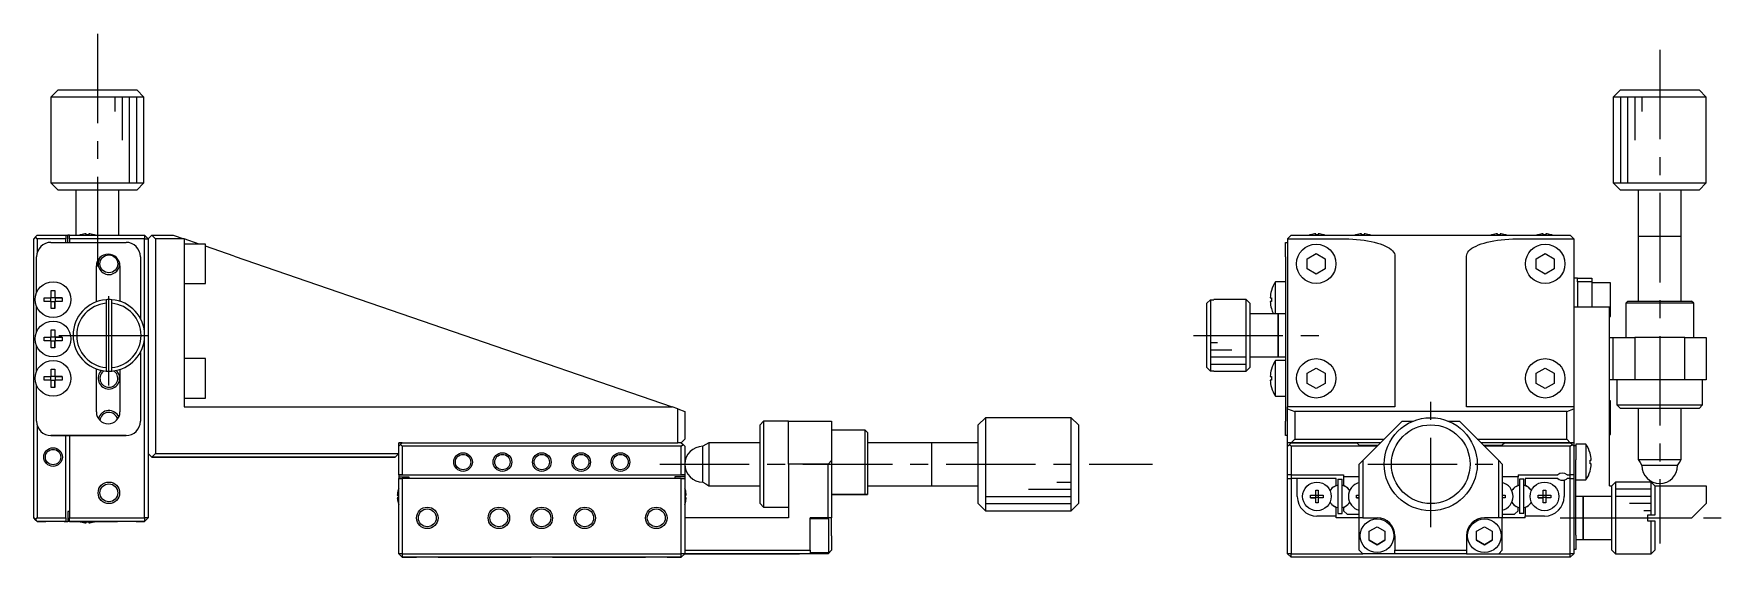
# Model space of a CAD drawing. Extents: x -147 to 393, y 22 to 444.
# Drawn here: x -147.1 to 88.8, y 206.2 to 279.4 of the extents above; entities that cross this region are included whole.
import ezdxf

# ---------------------------------------------------------------- set-up
doc = ezdxf.new("R2010")
doc.units = 0
doc.header["$LTSCALE"] = 10
doc.linetypes.add('CENTER', pattern=[2, 1.25, -0.25, 0.25, -0.25])
doc.layers.get('0').update_dxf_attribs({"linetype": 'CONTINUOUS'})
doc.layers.add('CENTER', color=1, linetype='CENTER')

msp = doc.modelspace()

# ---------------------------------------------------------------- linework, layer by layer
at = {"color": 7, "linetype": 'CONTINUOUS'}
for p, q in [((-143.681515, 271.535811), (-144.681515, 270.535811)), ((-143.681515, 271.535811), (-138.131704, 271.535811)), ((-138.131704, 271.535811), (-132.681515, 271.535811)), ((-131.681515, 270.535811), (-132.681515, 271.535811)), ((74.653568, 271.535811), (73.653568, 270.535811)), ((74.653568, 271.535811), (85.653568, 271.535811)), ((74.653793, 271.535811), (85.653568, 271.535811)), ((86.653568, 270.535811), (85.653568, 271.535811)), ((-138.122648, 270.535811), (-144.681515, 270.535811)), ((-144.681515, 270.535811), (-144.681515, 258.535811)), ((-131.681515, 270.535811), (-138.122648, 270.535811)), ((-131.681515, 258.535811), (-131.681515, 270.535811)), ((73.653834, 270.535811), (73.653568, 270.535811)), ((73.653568, 270.535811), (73.653568, 258.535811)), ((86.653568, 270.535811), (73.653834, 270.535811)), ((86.653568, 258.535811), (86.653568, 270.535811)), ((-144.681515, 258.535811), (-131.681515, 258.535811)), ((-144.681515, 258.535811), (-143.681515, 257.535811)), ((-141.181515, 257.535811), (-143.681515, 257.535811)), ((-132.681515, 257.535811), (-143.681515, 257.535811)), ((-138.231327, 257.535811), (-141.181515, 257.535811)), ((-135.181515, 257.535811), (-141.181515, 257.535811)), ((-141.181515, 257.535811), (-141.181515, 251.235811)), ((-135.181515, 257.535811), (-138.231327, 257.535811)), ((-132.681515, 257.535811), (-135.181515, 257.535811)), ((-135.181515, 251.235811), (-135.181515, 257.535811)), ((-132.681515, 257.535811), (-131.681515, 258.535811)), ((73.653568, 258.535811), (86.653568, 258.535811)), ((73.653568, 258.535811), (74.653568, 257.535811)), ((85.653568, 257.535811), (74.653568, 257.535811)), ((77.153568, 257.535811), (77.153568, 251.035811)), ((83.153568, 251.035811), (83.153568, 257.535811)), ((85.653568, 257.535811), (86.653568, 258.535811)), ((-146.831515, 250.985811), (-147.081515, 250.735811)), ((-147.081515, 211.735811), (-147.081515, 250.735811)), ((-146.831515, 250.985811), (-146.581515, 251.235811)), ((-146.581515, 250.735811), (-146.831515, 250.985811)), ((-146.581515, 251.235811), (-142.581515, 251.235811)), ((-146.581515, 250.735811), (-146.581515, 248.860311)), ((-142.581515, 250.735811), (-146.581515, 250.735811)), ((-144.681515, 250.235811), (-134.181515, 250.235811)), ((-142.581515, 251.235811), (-142.581515, 250.735811)), ((-142.581515, 251.235811), (-142.331515, 251.235811)), ((-142.581515, 250.235811), (-142.581515, 250.735811)), ((-142.331515, 250.235811), (-142.331515, 251.235811)), ((-142.081515, 251.235811), (-142.331515, 251.235811)), ((-142.081515, 251.235811), (-131.581515, 251.235811)), ((-142.081515, 250.735811), (-142.081515, 251.235811)), ((-131.581515, 250.735811), (-142.081515, 250.735811)), ((-142.081515, 250.735811), (-142.081515, 250.235811)), ((-140.467877, 251.305332), (-140.470131, 251.309955)), ((-139.761515, 251.305332), (-139.761515, 251.42567)), ((-139.401515, 251.305332), (-139.761515, 251.305332)), ((-139.401515, 251.42567), (-139.401515, 251.305332)), ((-138.692899, 251.309955), (-138.695154, 251.305332)), ((-131.581515, 251.235811), (-131.581515, 250.735811)), ((-131.581515, 251.235811), (-131.081515, 250.735811)), ((-131.581515, 237.235811), (-131.581515, 250.735811)), ((-131.581515, 250.735811), (-131.081515, 250.735811)), ((-130.581515, 251.235811), (-131.081515, 250.735811)), ((-131.081515, 250.735811), (-131.081515, 211.735811)), ((-130.081515, 250.735811), (-130.581515, 251.235811)), ((-130.581515, 251.235811), (-127.581515, 251.235811)), ((-130.081515, 250.735811), (-130.081515, 220.735811)), ((-126.12941, 250.735811), (-130.081515, 250.735811)), ((-127.581515, 251.235811), (-126.12941, 250.735811)), ((-126.081515, 250.719319), (-126.12941, 250.735811)), ((-126.081515, 250.719319), (-126.081515, 227.235811)), ((-123.951252, 249.985811), (-126.081515, 250.719319)), ((-123.081515, 249.985811), (-126.081515, 249.985811)), ((-123.081515, 244.485811), (-123.081515, 249.985811)), ((27.853568, 250.235811), (28.153568, 250.235811)), ((27.853568, 248.235811), (27.853568, 250.235811)), ((28.653568, 251.235811), (28.153568, 250.735811)), ((28.153568, 250.719319), (28.153568, 250.735811)), ((28.153568, 250.719319), (36.153568, 250.719319)), ((28.153568, 250.719319), (28.153568, 227.235811)), ((28.653568, 251.235811), (67.653568, 251.235811)), ((31.367206, 251.305332), (31.364952, 251.309955)), ((31.367206, 251.305332), (31.364952, 251.309955)), ((32.073568, 251.305332), (32.073568, 251.42567)), ((32.433568, 251.305332), (32.073568, 251.305332)), ((32.433568, 251.42567), (32.433568, 251.305332)), ((33.142184, 251.309955), (33.139929, 251.305332)), ((33.142184, 251.309955), (33.139929, 251.305332)), ((36.153568, 250.719319), (36.702781, 250.711889)), ((36.702781, 250.711889), (37.248609, 250.689645)), ((37.248609, 250.689645), (37.787685, 250.652723)), ((37.767206, 251.305332), (37.764952, 251.309955)), ((37.767206, 251.305332), (37.764952, 251.309955)), ((37.787685, 250.652723), (38.316687, 250.601351)), ((38.316687, 250.601351), (38.832352, 250.535847)), ((38.473568, 251.305332), (38.473568, 251.42567)), ((38.833568, 251.305332), (38.473568, 251.305332)), ((38.832352, 250.535847), (39.331501, 250.456613)), ((38.833568, 251.42567), (38.833568, 251.305332)), ((39.331501, 250.456613), (39.811058, 250.364139)), ((39.542184, 251.309955), (39.539929, 251.305332)), ((39.542184, 251.309955), (39.539929, 251.305332)), ((39.811058, 250.364139), (40.268065, 250.258994)), ((40.268065, 250.258994), (40.699704, 250.141827)), ((40.699704, 250.141827), (41.103315, 250.013361)), ((41.103315, 250.013361), (41.47641, 249.874386)), ((54.830726, 249.874386), (55.20382, 250.013361)), ((55.20382, 250.013361), (55.607431, 250.141827)), ((55.607431, 250.141827), (56.039071, 250.258994)), ((56.039071, 250.258994), (56.496078, 250.364139)), ((56.496078, 250.364139), (56.975634, 250.456613)), ((56.767206, 251.305332), (56.764952, 251.309955)), ((56.767206, 251.305332), (56.764952, 251.309955)), ((56.975634, 250.456613), (57.474784, 250.535847)), ((57.473568, 251.305332), (57.473568, 251.42567)), ((57.833568, 251.305332), (57.473568, 251.305332)), ((57.474784, 250.535847), (57.990449, 250.601351)), ((57.833568, 251.42567), (57.833568, 251.305332)), ((57.990449, 250.601351), (58.51945, 250.652723)), ((58.51945, 250.652723), (59.058526, 250.689645)), ((58.542184, 251.309955), (58.539929, 251.305332)), ((58.542184, 251.309955), (58.539929, 251.305332)), ((59.058526, 250.689645), (59.604354, 250.711889)), ((59.604354, 250.711889), (60.153568, 250.719319)), ((60.153568, 250.719319), (68.153568, 250.719319)), ((63.167206, 251.305332), (63.164952, 251.309955)), ((63.167206, 251.305332), (63.164952, 251.309955)), ((63.873568, 251.305332), (63.873568, 251.42567)), ((64.233568, 251.305332), (63.873568, 251.305332)), ((64.233568, 251.42567), (64.233568, 251.305332)), ((64.942184, 251.309955), (64.939929, 251.305332)), ((64.942184, 251.309955), (64.939929, 251.305332)), ((68.153568, 250.735811), (67.653568, 251.235811)), ((68.153568, 250.735811), (68.153568, 250.719319)), ((68.153568, 250.719319), (68.153568, 227.235811)), ((83.153131, 251.035811), (77.153563, 251.035811)), ((77.153568, 251.040811), (77.153568, 251.035811)), ((77.153568, 251.035811), (77.153568, 251.030811)), ((77.153568, 251.035811), (77.153568, 242.03583)), ((83.153573, 251.035811), (83.153131, 251.035811)), ((83.153568, 251.035811), (83.153568, 251.040811)), ((83.153568, 251.030811), (83.153568, 251.035811)), ((83.153568, 242.03583), (83.153568, 251.035811)), ((-146.681515, 243.215607), (-146.681515, 248.235811)), ((-132.181515, 248.235811), (-132.181515, 239.610679)), ((-119.081515, 248.309026), (-123.081515, 249.686337)), ((-119.081515, 248.309026), (-57.880454, 227.235811)), ((27.853568, 248.235811), (27.853568, 225.235811)), ((30.903568, 247.957499), (32.153568, 248.679186)), ((30.903568, 246.514123), (30.903568, 247.957499)), ((32.153568, 248.679186), (33.403568, 247.957499)), ((33.403568, 247.957499), (33.403568, 246.514123)), ((41.47641, 249.874386), (41.816687, 249.725761)), ((41.816687, 249.725761), (42.122049, 249.568401)), ((42.122049, 249.568401), (42.390613, 249.403276)), ((42.390613, 249.403276), (42.620724, 249.231405)), ((42.620724, 249.231405), (42.810963, 249.053848)), ((42.810963, 249.053848), (42.960157, 248.871698)), ((42.960157, 248.871698), (43.067386, 248.686079)), ((43.067386, 248.686079), (43.131989, 248.498136)), ((43.131989, 248.498136), (43.153568, 248.309026)), ((43.153568, 248.309026), (43.153568, 227.235811)), ((53.153568, 248.309026), (53.175146, 248.498135)), ((53.153568, 227.235811), (53.153568, 248.309026)), ((53.175146, 248.498135), (53.239749, 248.686079)), ((53.239749, 248.686079), (53.346978, 248.871698)), ((53.346978, 248.871698), (53.496172, 249.053848)), ((53.496172, 249.053848), (53.686411, 249.231405)), ((53.686411, 249.231405), (53.916522, 249.403276)), ((53.916522, 249.403276), (54.185087, 249.568401)), ((54.185087, 249.568401), (54.490449, 249.725761)), ((54.490449, 249.725761), (54.830726, 249.874386)), ((62.903568, 247.957499), (64.153568, 248.679186)), ((62.903568, 246.514123), (62.903568, 247.957499)), ((64.153568, 248.679186), (65.403568, 247.957499)), ((65.403568, 247.957499), (65.403568, 246.514123)), ((-138.331515, 241.919559), (-138.331515, 246.935811)), ((-135.031515, 246.935811), (-135.031515, 241.989494)), ((32.153568, 245.792435), (30.903568, 246.514123)), ((33.403568, 246.514123), (32.153568, 245.792435)), ((64.153568, 245.792435), (62.903568, 246.514123)), ((65.403568, 246.514123), (64.153568, 245.792435)), ((-144.641515, 243.4944), (-144.121515, 243.4944)), ((-144.641515, 242.495811), (-144.641515, 243.4944)), ((-144.121515, 243.4944), (-144.121515, 242.495811)), ((-144.121515, 243.4944), (-144.121515, 242.537186)), ((-126.081515, 244.485811), (-123.081515, 244.485811)), ((25.884132, 243.497744), (25.890987, 243.4944)), ((25.884132, 243.497744), (25.890987, 243.4944)), ((26.46191, 240.235811), (26.46191, 244.735811)), ((27.853568, 244.735811), (26.46191, 244.735811)), ((68.653568, 245.235813), (68.153568, 245.235813)), ((68.653568, 245.235813), (70.653568, 245.235811)), ((68.653568, 244.735811), (68.653568, 245.235813)), ((70.653568, 244.735811), (68.653568, 244.735811)), ((68.653568, 244.735811), (68.653568, 241.235811)), ((70.653568, 245.235811), (70.653568, 244.735811)), ((70.653568, 244.735811), (70.653568, 241.235811)), ((73.253568, 244.585811), (70.653568, 244.585811)), ((73.253568, 242.235811), (73.253568, 244.585811)), ((-146.681515, 237.715607), (-146.681515, 241.256015)), ((-145.640105, 242.495811), (-144.641515, 242.495811)), ((-145.640105, 241.975811), (-145.640105, 242.495811)), ((-145.640105, 242.495811), (-144.68289, 242.495811)), ((-144.641515, 241.975811), (-145.640105, 241.975811)), ((-144.68289, 242.495811), (-144.641515, 242.495811)), ((-144.68289, 241.975811), (-144.68289, 242.495811)), ((-144.641515, 242.537186), (-144.121515, 242.537186)), ((-144.641515, 240.977221), (-144.641515, 241.975811)), ((-144.121515, 241.934436), (-144.641515, 241.934436)), ((-144.121515, 240.977221), (-144.641515, 240.977221)), ((-144.121515, 242.537186), (-144.121515, 242.495811)), ((-144.121515, 242.495811), (-143.122926, 242.495811)), ((-144.121515, 242.495811), (-144.08014, 242.495811)), ((-144.121515, 241.975811), (-144.121515, 240.977221)), ((-143.122926, 241.975811), (-144.121515, 241.975811)), ((-144.121515, 241.975811), (-144.121515, 241.934436)), ((-144.121515, 240.977221), (-144.121515, 241.934436)), ((-143.122926, 242.495811), (-144.08014, 242.495811)), ((-144.08014, 242.495811), (-144.08014, 241.975811)), ((-143.122926, 242.495811), (-143.122926, 241.975811)), ((-136.981515, 242.219785), (-136.981515, 241.717998)), ((-136.981515, 241.717998), (-136.981515, 232.753624)), ((-136.181515, 241.717998), (-136.181515, 242.219785)), ((-136.181515, 232.753624), (-136.181515, 241.717998)), ((16.853568, 241.717998), (17.353568, 242.219785)), ((16.853568, 232.753624), (16.853568, 241.717998)), ((17.353568, 242.219785), (17.353568, 232.251836)), ((17.353568, 242.219785), (17.853568, 242.219785)), ((17.853568, 242.219785), (17.853568, 242.235811)), ((22.353568, 242.235811), (17.853568, 242.235811)), ((22.353568, 232.235811), (22.353568, 242.235811)), ((22.853568, 241.735811), (22.353568, 242.235811)), ((22.853568, 241.735811), (22.853568, 232.735811)), ((25.718615, 242.495811), (25.890987, 242.495811)), ((25.890987, 241.975811), (25.718615, 241.975811)), ((25.890987, 240.977221), (25.884132, 240.973878)), ((25.890987, 240.977221), (25.884132, 240.973878)), ((25.890987, 242.495811), (25.890987, 241.975811)), ((68.153568, 241.235811), (73.153568, 241.235811)), ((73.153568, 216.235811), (73.153568, 241.235811)), ((73.253568, 239.885811), (73.253568, 242.235811)), ((75.703568, 242.035811), (75.403568, 241.735811)), ((84.903568, 241.735811), (75.403568, 241.735811)), ((75.403568, 241.735811), (75.403568, 236.935811)), ((75.703568, 242.035811), (84.603568, 242.035811)), ((84.903568, 241.735811), (84.603568, 242.035811)), ((84.903568, 236.935811), (84.903568, 241.735811)), ((26.853568, 240.235811), (22.853568, 240.235811)), ((26.853568, 234.235811), (26.853568, 240.235811)), ((26.853568, 240.235811), (26.853568, 237.235792)), ((27.853568, 240.235811), (26.853568, 240.235811)), ((73.153568, 239.885811), (73.253568, 239.885811)), ((-145.640105, 236.995811), (-144.641515, 236.995811)), ((-145.640105, 236.475811), (-145.640105, 236.995811)), ((-145.640105, 236.995811), (-144.68289, 236.995811)), ((-144.641515, 236.475811), (-145.640105, 236.475811)), ((-144.68289, 236.995811), (-144.641515, 236.995811)), ((-144.68289, 236.475811), (-144.68289, 236.995811)), ((-144.641515, 237.9944), (-144.121515, 237.9944)), ((-144.641515, 236.995811), (-144.641515, 237.9944)), ((-144.641515, 237.037186), (-144.121515, 237.037186)), ((-144.641515, 235.477221), (-144.641515, 236.475811)), ((-144.121515, 236.434436), (-144.641515, 236.434436)), ((-144.121515, 237.9944), (-144.121515, 236.995811)), ((-144.121515, 237.9944), (-144.121515, 237.037186)), ((-144.121515, 237.037186), (-144.121515, 236.995811)), ((-144.121515, 236.995811), (-143.122926, 236.995811)), ((-144.121515, 236.995811), (-144.08014, 236.995811)), ((-144.121515, 236.475811), (-144.121515, 235.477221)), ((-143.122926, 236.475811), (-144.121515, 236.475811)), ((-144.121515, 236.475811), (-144.121515, 236.434436)), ((-144.121515, 235.477221), (-144.121515, 236.434436)), ((-143.122926, 236.995811), (-144.08014, 236.995811)), ((-144.08014, 236.995811), (-144.08014, 236.475811)), ((-143.122926, 236.995811), (-143.122926, 236.475811)), ((-131.581515, 211.735811), (-131.581515, 237.235811)), ((26.853568, 237.235792), (26.853568, 234.235811)), ((73.153568, 236.935811), (73.653568, 236.935811)), ((73.653568, 231.035811), (73.653568, 236.935811)), ((73.653568, 236.935811), (76.653568, 236.935811)), ((76.653568, 236.935811), (76.653568, 231.035811)), ((83.653568, 236.935811), (76.653568, 236.935811)), ((83.653568, 231.035811), (83.653568, 236.935811)), ((83.653568, 236.935811), (86.653568, 236.935811)), ((86.653568, 236.935811), (86.653568, 231.035811)), ((-146.681515, 232.215607), (-146.681515, 235.756015)), ((-144.121515, 235.477221), (-144.641515, 235.477221)), ((-132.181515, 234.860942), (-132.181515, 225.235811)), ((-123.081515, 233.985811), (-126.081515, 233.985811)), ((-123.081515, 228.485811), (-123.081515, 233.985811)), ((22.853568, 234.235811), (26.853568, 234.235811)), ((26.46191, 228.735811), (26.46191, 233.735811)), ((27.853568, 233.735811), (26.46191, 233.735811)), ((26.853568, 234.235811), (27.853568, 234.235811)), ((-145.640105, 231.495811), (-144.641515, 231.495811)), ((-145.640105, 230.975811), (-145.640105, 231.495811)), ((-145.640105, 231.495811), (-144.68289, 231.495811)), ((-144.68289, 231.495811), (-144.641515, 231.495811)), ((-144.68289, 230.975811), (-144.68289, 231.495811)), ((-144.641515, 232.4944), (-144.121515, 232.4944)), ((-144.641515, 231.495811), (-144.641515, 232.4944)), ((-144.641515, 231.537186), (-144.121515, 231.537186)), ((-144.121515, 232.4944), (-144.121515, 231.495811)), ((-144.121515, 232.4944), (-144.121515, 231.537186)), ((-144.121515, 231.537186), (-144.121515, 231.495811)), ((-144.121515, 231.495811), (-143.122926, 231.495811)), ((-144.121515, 231.495811), (-144.08014, 231.495811)), ((-143.122926, 231.495811), (-144.08014, 231.495811)), ((-144.08014, 231.495811), (-144.08014, 230.975811)), ((-143.122926, 231.495811), (-143.122926, 230.975811)), ((-138.331515, 226.535811), (-138.331515, 232.552062)), ((-136.981515, 232.753624), (-136.981515, 232.251836)), ((-136.181515, 232.251836), (-136.181515, 232.753624)), ((-135.031515, 232.482128), (-135.031515, 226.535811)), ((17.353568, 232.251836), (16.853568, 232.753624)), ((17.853568, 232.251836), (17.353568, 232.251836)), ((17.853568, 232.235811), (17.853568, 232.251836)), ((17.853568, 232.235811), (22.353568, 232.235811)), ((22.353568, 232.235811), (22.853568, 232.735811)), ((25.718615, 231.495811), (25.890987, 231.495811)), ((25.884132, 232.497744), (25.890987, 232.4944)), ((25.884132, 232.497744), (25.890987, 232.4944)), ((25.890987, 231.495811), (25.890987, 230.975811)), ((30.903568, 231.957499), (32.153568, 232.679186)), ((30.903568, 230.514123), (30.903568, 231.957499)), ((32.153568, 232.679186), (33.403568, 231.957499)), ((33.403568, 231.957499), (33.403568, 230.514123)), ((62.903568, 231.957499), (64.153568, 232.679186)), ((62.903568, 230.514123), (62.903568, 231.957499)), ((64.153568, 232.679186), (65.403568, 231.957499)), ((65.403568, 231.957499), (65.403568, 230.514123)), ((-146.681515, 225.235811), (-146.681515, 230.256015)), ((-144.641515, 230.975811), (-145.640105, 230.975811)), ((-144.641515, 229.977221), (-144.641515, 230.975811)), ((-144.121515, 230.934436), (-144.641515, 230.934436)), ((-144.121515, 229.977221), (-144.641515, 229.977221)), ((-144.121515, 230.975811), (-144.121515, 229.977221)), ((-143.122926, 230.975811), (-144.121515, 230.975811)), ((-144.121515, 230.975811), (-144.121515, 230.934436)), ((-144.121515, 229.977221), (-144.121515, 230.934436)), ((25.890987, 230.975811), (25.718615, 230.975811)), ((25.890987, 229.977221), (25.884132, 229.973878)), ((25.890987, 229.977221), (25.884132, 229.973878)), ((32.153568, 229.792435), (30.903568, 230.514123)), ((33.403568, 230.514123), (32.153568, 229.792435)), ((64.153568, 229.792435), (62.903568, 230.514123)), ((65.403568, 230.514123), (64.153568, 229.792435)), ((73.653568, 231.035811), (73.153568, 231.035811)), ((76.653568, 231.035811), (73.653568, 231.035811)), ((74.153568, 231.035811), (74.153568, 227.535811)), ((83.653568, 231.035811), (76.653568, 231.035811)), ((86.653568, 231.035811), (83.653568, 231.035811)), ((86.153568, 227.535811), (86.153568, 231.035811)), ((-126.081515, 228.485811), (-123.081515, 228.485811)), ((-126.081515, 227.235811), (-57.880454, 227.235811)), ((-57.081515, 226.960714), (-57.880454, 227.235811)), ((-57.081515, 222.235811), (-57.081515, 226.960714)), ((-57.081515, 226.960714), (-56.081515, 226.616386)), ((-56.081515, 226.616386), (-56.081515, 222.735811)), ((26.46191, 228.735811), (27.853568, 228.735811)), ((28.153568, 226.960714), (28.153568, 227.235811)), ((30.653573, 227.235811), (28.153568, 227.235811)), ((28.153568, 222.235811), (28.153568, 226.960714)), ((28.153568, 226.960714), (29.153568, 226.616386)), ((67.153568, 226.616386), (29.153568, 226.616386)), ((29.153568, 226.616386), (29.153568, 222.735811)), ((43.153568, 227.235811), (30.653573, 227.235811)), ((62.653573, 227.235811), (53.153568, 227.235811)), ((68.153568, 227.235811), (62.653573, 227.235811)), ((67.153568, 226.616386), (68.153568, 226.960714)), ((67.153568, 222.735811), (67.153568, 226.616386)), ((68.153568, 227.235811), (68.153568, 226.960714)), ((68.153568, 226.960714), (68.153568, 222.235811)), ((73.253568, 228.085811), (73.153568, 228.085811)), ((73.253568, 225.735811), (73.253568, 228.085811)), ((74.153568, 227.535811), (86.153568, 227.535811)), ((74.153568, 227.535811), (74.653568, 227.035811)), ((85.653568, 227.035811), (74.653568, 227.035811)), ((77.153568, 227.035791), (77.153568, 219.901836)), ((83.153568, 219.901836), (83.153568, 227.035791)), ((85.653568, 227.035811), (86.153568, 227.535811)), ((-146.581515, 224.611311), (-146.581515, 211.735811)), ((-45.081515, 225.235811), (-45.581515, 224.735811)), ((-45.581515, 213.735811), (-45.581515, 224.735811)), ((-45.081515, 225.235811), (-45.081515, 213.235811)), ((-41.581515, 225.235811), (-45.081515, 225.235811)), ((-41.581515, 225.235811), (-35.581515, 225.235811)), ((-41.581515, 219.235811), (-41.581515, 225.235811)), ((-35.581515, 225.235811), (-35.581515, 219.735811)), ((-14.081515, 225.735811), (-15.081515, 224.735811)), ((-15.081515, 219.186), (-15.081515, 224.735811)), ((-14.081515, 225.735811), (-14.081515, 219.176943)), ((-2.081515, 225.735811), (-14.081515, 225.735811)), ((-2.081515, 212.735811), (-2.081515, 225.735811)), ((-1.081515, 224.735811), (-2.081515, 225.735811)), ((-1.081515, 224.735811), (-1.081515, 213.735811)), ((27.853568, 223.235811), (27.853568, 225.235811)), ((44.153568, 225.235811), (38.653568, 219.735811)), ((44.153568, 225.235811), (45.653568, 225.235811)), ((50.653568, 225.235811), (52.153568, 225.235811)), ((57.653568, 219.735811), (52.153568, 225.235811)), ((73.253568, 223.385811), (73.253568, 225.735811)), ((-134.181515, 223.235811), (-144.681515, 223.235811)), ((-144.681515, 223.235811), (-142.581515, 223.235811)), ((-142.581515, 223.235811), (-142.081515, 223.235811)), ((-142.581515, 211.735811), (-142.581515, 223.235811)), ((-142.081515, 223.235811), (-134.181515, 223.235811)), ((-142.081515, 223.235811), (-142.081515, 211.735811)), ((-96.081515, 222.235811), (-57.081515, 222.235811)), ((-96.081515, 220.735811), (-96.081515, 222.235811)), ((-95.581515, 222.235811), (-96.081515, 222.235811)), ((-96.081515, 221.735811), (-95.831515, 221.985811)), ((-95.581515, 222.235811), (-95.831515, 221.985811)), ((-95.831515, 221.985811), (-95.581515, 221.735811)), ((-95.581515, 221.735811), (-95.581515, 217.735811)), ((-56.581515, 221.735811), (-95.581515, 221.735811)), ((-56.581515, 222.235811), (-57.081515, 222.235811)), ((-56.581515, 222.235811), (-56.081515, 222.735811)), ((-56.081515, 222.735811), (-56.581515, 222.235811)), ((-56.581515, 222.235811), (-56.331515, 221.985811)), ((-56.581515, 221.735811), (-56.331515, 221.985811)), ((-56.581515, 217.735811), (-56.581515, 221.735811)), ((-56.331515, 221.985811), (-56.081515, 221.735811)), ((-56.081515, 221.735811), (-56.081515, 217.735811)), ((-53.148503, 221.985811), (-53.581515, 221.735811)), ((-53.581515, 219.213169), (-53.581515, 221.735811)), ((-52.71549, 222.235811), (-53.148503, 221.985811)), ((-52.71549, 222.235811), (-52.71549, 219.208641)), ((-45.581515, 222.235811), (-52.71549, 222.235811)), ((-30.881515, 223.985811), (-35.581515, 223.985811)), ((-30.881515, 214.985811), (-30.881515, 223.985811)), ((-30.581515, 223.685811), (-30.881515, 223.985811)), ((-30.581515, 223.685811), (-30.581515, 214.985811)), ((-21.581515, 222.235811), (-30.581515, 222.235811)), ((-21.581515, 222.235811), (-21.586515, 222.235811)), ((-21.581515, 219.308667), (-21.581515, 222.235816)), ((-15.081515, 222.235811), (-21.581515, 222.235811)), ((-21.576515, 222.235811), (-21.581515, 222.235811)), ((28.153568, 223.235811), (27.853568, 223.235811)), ((28.653568, 222.235811), (28.153568, 222.235811)), ((28.153568, 221.735811), (28.153568, 222.235811)), ((28.153568, 221.735811), (28.403568, 221.985811)), ((28.153568, 217.735811), (28.153568, 221.735811)), ((28.653568, 222.235811), (28.403568, 221.985811)), ((28.403568, 221.985811), (28.653568, 221.735811)), ((28.653568, 222.235811), (29.153568, 222.735811)), ((28.653568, 222.235811), (37.803568, 222.235811)), ((37.803568, 222.235811), (28.653568, 222.235811)), ((28.653568, 221.735811), (28.653568, 217.735811)), ((40.653568, 221.735811), (28.653568, 221.735811)), ((29.153568, 222.735811), (41.653568, 222.735811)), ((38.153568, 221.885811), (37.803568, 222.235811)), ((41.153568, 222.235811), (37.803568, 222.235811)), ((38.153568, 221.885811), (40.803568, 221.885811)), ((54.653568, 222.735811), (67.153568, 222.735811)), ((58.503568, 222.235811), (55.153568, 222.235811)), ((55.503568, 221.885811), (58.153568, 221.885811)), ((67.653568, 221.735811), (55.653568, 221.735811)), ((58.503568, 222.235811), (58.153568, 221.885811)), ((58.503568, 222.235811), (67.653568, 222.235811)), ((67.653568, 222.235811), (58.503568, 222.235811)), ((67.153568, 222.735811), (67.653568, 222.235811)), ((67.903568, 221.985811), (67.653568, 222.235811)), ((68.153568, 222.235811), (67.653568, 222.235811)), ((67.653568, 221.735811), (67.903568, 221.985811)), ((67.653568, 217.735811), (67.653568, 221.735811)), ((67.903568, 221.985811), (68.153568, 221.735811)), ((68.153568, 222.235811), (68.153568, 221.835811)), ((68.153568, 221.835811), (68.453568, 221.835811)), ((68.153568, 221.735811), (68.153568, 221.835811)), ((68.153568, 221.735811), (68.153568, 217.735811)), ((68.453568, 222.035811), (68.453568, 221.835811)), ((69.845225, 222.035811), (68.453568, 222.035811)), ((68.453568, 221.835811), (68.453568, 219.835811)), ((69.845225, 222.035811), (69.845225, 217.035811)), ((73.153568, 223.385811), (73.253568, 223.385811)), ((-131.081515, 220.735811), (-130.581515, 220.235811)), ((-130.581515, 220.235811), (-131.081515, 220.735811)), ((-130.581515, 220.235811), (-130.081515, 220.735811)), ((-96.581515, 220.235811), (-130.581515, 220.235811)), ((-130.581515, 220.235811), (-96.581515, 220.235811)), ((-130.081515, 220.735811), (-96.081515, 220.735811)), ((-96.081515, 220.735811), (-96.581515, 220.235811)), ((-96.581515, 220.235811), (-96.081515, 220.735811)), ((-96.081515, 217.735811), (-96.081515, 220.735811)), ((-36.081515, 219.235811), (-35.581515, 219.735811)), ((-35.581515, 219.735811), (-35.581515, 211.735811)), ((38.153568, 219.235811), (38.653568, 219.735811)), ((38.653568, 219.735811), (38.653568, 211.735811)), ((57.653568, 211.735811), (57.653568, 219.735811)), ((57.653568, 219.735811), (58.153568, 219.235811)), ((68.453568, 209.335811), (68.453568, 219.835811)), ((70.416148, 220.7944), (70.423003, 220.797744)), ((70.416148, 219.275811), (70.416148, 219.795811)), ((70.416148, 219.795811), (70.58852, 219.795811)), ((77.153568, 219.901836), (83.153568, 219.901836)), ((77.153568, 219.901836), (77.403568, 219.468823)), ((77.403568, 219.468823), (77.653568, 219.035811)), ((82.653568, 219.035811), (82.903568, 219.468823)), ((82.903568, 219.468823), (83.153568, 219.901836)), ((-96.081515, 217.735811), (-56.081515, 217.735811)), ((-95.581515, 217.735811), (-96.081515, 217.735811)), ((-96.081515, 217.735811), (-96.081515, 217.485811)), ((-96.081515, 217.485811), (-94.681515, 217.485811)), ((-96.081515, 217.485811), (-94.681515, 217.485811)), ((-96.081515, 217.485811), (-96.081515, 217.235811)), ((-96.081515, 206.735811), (-96.081515, 217.235811)), ((-96.081515, 217.235811), (-95.581515, 217.235811)), ((-95.581515, 217.735811), (-56.581515, 217.735811)), ((-95.581515, 217.235811), (-95.581515, 206.735811)), ((-56.581515, 217.235811), (-95.581515, 217.235811)), ((-95.081515, 217.735811), (-89.081515, 217.735811)), ((-95.081515, 217.735811), (-89.081515, 217.735811)), ((-94.681515, 217.485811), (-94.681515, 217.235811)), ((-63.081515, 217.735811), (-57.081515, 217.735811)), ((-63.081515, 217.735811), (-57.081515, 217.735811)), ((-56.081515, 217.485811), (-57.481515, 217.485811)), ((-57.481515, 217.485811), (-57.481515, 217.235811)), ((-56.081515, 217.485811), (-57.481515, 217.485811)), ((-56.081515, 217.735811), (-56.581515, 217.735811)), ((-56.581515, 206.735811), (-56.581515, 217.235811)), ((-56.581515, 217.235811), (-56.081515, 217.235811)), ((-56.081515, 217.735811), (-56.081515, 217.485811)), ((-56.081515, 217.485811), (-56.081515, 217.235811)), ((-56.081515, 217.235811), (-56.081515, 206.735811)), ((-53.581515, 216.735811), (-53.581515, 219.213169)), ((-52.71549, 219.208641), (-52.71549, 216.235811)), ((-41.581515, 219.235811), (-41.581515, 211.735811)), ((-36.081515, 219.235811), (-41.581515, 219.235811)), ((-36.081515, 211.735811), (-36.081515, 219.235811)), ((-21.581515, 219.235811), (-21.581515, 219.308667)), ((-21.581515, 219.108621), (-21.581515, 219.235811)), ((-21.581515, 216.235806), (-21.581515, 219.108621)), ((-15.081515, 213.735811), (-15.081515, 219.186)), ((-14.081515, 219.176943), (-14.081515, 212.735811)), ((28.653568, 217.735811), (28.153568, 217.735811)), ((28.153568, 217.235811), (28.153568, 217.735811)), ((28.153568, 206.735811), (28.153568, 217.235811)), ((28.153568, 217.235811), (28.653568, 217.235811)), ((28.653568, 217.735811), (35.953568, 217.735811)), ((28.653568, 217.735811), (28.653568, 217.235811)), ((28.653568, 217.235811), (28.653568, 206.735811)), ((29.503568, 217.235811), (28.653568, 217.235811)), ((29.503568, 214.735811), (29.503568, 217.235811)), ((34.953568, 217.235811), (29.503568, 217.235811)), ((34.953568, 216.286616), (34.953568, 217.235811)), ((35.153568, 217.135811), (35.753568, 217.135811)), ((35.153568, 217.135811), (35.153568, 212.335811)), ((35.753568, 212.335811), (35.753568, 217.135811)), ((35.953568, 217.735811), (35.953568, 217.485811)), ((38.153568, 217.485811), (35.953568, 217.485811)), ((35.953568, 217.485811), (35.953568, 216.286616)), ((38.153568, 211.735811), (38.153568, 219.235811)), ((58.153568, 219.235811), (58.153568, 211.735811)), ((60.353568, 217.485811), (58.153568, 217.485811)), ((60.353568, 217.735811), (65.89213, 217.735811)), ((60.353568, 217.735811), (60.353568, 217.485811)), ((60.353568, 216.286616), (60.353568, 217.485811)), ((60.553568, 217.135811), (60.553568, 212.335811)), ((61.153568, 217.135811), (60.553568, 217.135811)), ((61.153568, 212.335811), (61.153568, 217.135811)), ((65.89213, 217.235811), (61.353568, 217.235811)), ((61.353568, 217.235811), (61.353568, 216.286616)), ((66.803568, 217.017565), (66.803568, 214.735811)), ((67.215006, 217.735811), (67.653568, 217.735811)), ((67.653568, 217.235811), (67.215006, 217.235811)), ((68.153568, 217.735811), (67.653568, 217.735811)), ((67.653568, 217.235811), (67.653568, 217.735811)), ((67.653568, 206.735811), (67.653568, 217.235811)), ((67.653568, 217.235811), (68.153568, 217.235811)), ((68.153568, 217.735811), (68.153568, 217.235811)), ((68.153568, 217.235811), (68.153568, 206.735811)), ((68.453568, 217.035811), (69.845225, 217.035811)), ((70.58852, 219.275811), (70.416148, 219.275811)), ((70.423003, 218.273878), (70.416148, 218.277221)), ((82.653568, 219.035811), (77.653568, 219.035811)), ((-96.271374, 214.915811), (-96.151037, 214.915811)), ((-96.271374, 214.915811), (-96.151037, 214.915811)), ((-96.155659, 215.624427), (-96.151037, 215.622172)), ((-96.155659, 215.624427), (-96.151037, 215.622172)), ((-96.151037, 214.915811), (-96.151037, 214.555811)), ((-56.011994, 215.622172), (-56.007371, 215.624427)), ((-56.011994, 215.622172), (-56.007371, 215.624427)), ((-56.011994, 214.915811), (-55.891656, 214.915811)), ((-56.011994, 214.555811), (-56.011994, 214.915811)), ((-55.891656, 214.915811), (-56.011994, 214.915811)), ((-53.581515, 216.735811), (-53.148503, 216.485811)), ((-53.148503, 216.485811), (-52.71549, 216.235811)), ((-52.71549, 216.235811), (-45.581515, 216.235811)), ((-35.581515, 214.985811), (-30.881515, 214.985811)), ((-30.881515, 214.985811), (-35.581515, 214.985811)), ((-30.581515, 214.985811), (-30.881515, 214.985811)), ((-30.881515, 214.985811), (-30.581515, 214.985811)), ((-30.581515, 216.235811), (-21.581515, 216.235811)), ((-21.586515, 216.235811), (-21.581515, 216.235811)), ((-21.581515, 216.235811), (-15.081515, 216.235811)), ((-21.581515, 216.235811), (-21.576515, 216.235811)), ((31.367206, 214.915811), (32.073568, 214.915811)), ((31.367206, 214.555811), (31.367206, 214.915811)), ((32.073568, 215.622172), (32.433568, 215.622172)), ((32.073568, 214.915811), (32.073568, 215.622172)), ((32.08394, 214.905439), (32.073568, 214.915811)), ((32.08394, 214.905439), (32.423196, 214.905439)), ((32.08394, 214.566183), (32.08394, 214.905439)), ((32.423196, 214.905439), (32.433568, 214.915811)), ((32.423196, 214.905439), (32.423196, 214.566183)), ((32.433568, 215.622172), (32.433568, 214.915811)), ((32.433568, 214.915811), (33.139929, 214.915811)), ((33.139929, 214.915811), (33.139929, 214.555811)), ((34.693473, 216.13645), (34.953568, 216.286616)), ((36.213663, 216.13645), (35.953568, 216.286616)), ((37.767206, 214.915811), (38.153568, 214.915811)), ((37.767206, 214.555811), (37.767206, 214.915811)), ((58.120044, 214.915811), (58.539929, 214.915811)), ((58.539929, 214.915811), (58.539929, 214.555811)), ((60.093473, 216.13645), (60.353568, 216.286616)), ((61.613663, 216.13645), (61.353568, 216.286616)), ((63.167206, 214.915811), (63.873568, 214.915811)), ((63.167206, 214.555811), (63.167206, 214.915811)), ((63.873568, 215.622172), (64.233568, 215.622172)), ((63.873568, 214.915811), (63.873568, 215.622172)), ((63.88394, 214.905439), (63.873568, 214.915811)), ((63.88394, 214.905439), (64.223196, 214.905439)), ((63.88394, 214.566183), (63.88394, 214.905439)), ((64.223196, 214.905439), (64.233568, 214.915811)), ((64.223196, 214.905439), (64.223196, 214.566183)), ((64.233568, 215.622172), (64.233568, 214.915811)), ((64.233568, 214.915811), (64.939929, 214.915811)), ((64.939929, 214.915811), (64.939929, 214.555811)), ((69.453568, 214.735811), (68.453568, 214.735811)), ((69.453568, 214.735811), (69.453568, 211.735811)), ((69.453568, 208.735811), (69.453568, 214.735811)), ((73.453568, 214.735811), (69.453568, 214.735811)), ((73.153568, 216.235811), (73.453568, 216.235811)), ((73.953568, 216.735811), (73.453568, 216.235811)), ((73.453568, 211.735811), (73.453568, 216.235811)), ((73.953568, 216.735811), (73.953568, 211.735811)), ((78.953568, 216.735811), (73.953568, 216.735811)), ((78.953568, 212.135811), (78.953568, 216.735811)), ((79.453568, 216.235811), (78.953568, 216.735811)), ((79.453568, 216.235811), (79.453568, 212.135811)), ((79.453568, 216.235811), (86.653568, 216.235811)), ((86.653568, 216.235811), (86.653568, 213.735811)), ((-142.331515, 212.635811), (-142.331515, 211.235811)), ((-142.081515, 212.635811), (-142.331515, 212.635811)), ((-142.081515, 212.635811), (-142.331515, 212.635811)), ((-96.151037, 214.555811), (-96.271374, 214.555811)), ((-96.151037, 213.849449), (-96.155659, 213.847195)), ((-55.891656, 214.555811), (-56.011994, 214.555811)), ((-56.007371, 213.847195), (-56.011994, 213.849449)), ((-45.581515, 213.735811), (-45.081515, 213.235811)), ((-45.081515, 213.235811), (-41.581515, 213.235811)), ((-15.081515, 213.735811), (-14.081515, 212.735811)), ((-14.081515, 212.735811), (-2.081515, 212.735811)), ((-2.081515, 212.735811), (-1.081515, 213.735811)), ((32.073568, 214.555811), (31.367206, 214.555811)), ((31.367206, 214.555811), (32.073568, 214.555811)), ((32.08394, 214.566183), (32.073568, 214.555811)), ((32.073568, 213.849449), (32.073568, 214.555811)), ((32.433568, 213.849449), (32.073568, 213.849449)), ((32.423196, 214.566183), (32.08394, 214.566183)), ((32.423196, 214.566183), (32.433568, 214.555811)), ((32.433568, 214.555811), (32.433568, 213.849449)), ((33.139929, 214.555811), (32.433568, 214.555811)), ((33.139929, 214.555811), (32.433568, 214.555811)), ((34.953568, 213.185005), (34.693473, 213.335171)), ((34.953568, 211.985811), (34.953568, 213.185005)), ((35.153568, 212.335811), (35.753568, 212.335811)), ((35.953568, 213.185005), (36.213663, 213.335171)), ((35.953568, 213.185005), (35.953568, 212.735811)), ((35.953568, 212.735811), (36.453568, 212.235811)), ((38.153568, 214.555811), (37.767206, 214.555811)), ((37.767206, 214.555811), (38.153568, 214.555811)), ((58.539929, 214.555811), (58.153568, 214.555811)), ((58.539929, 214.555811), (58.153568, 214.555811)), ((59.853568, 212.235811), (60.353568, 212.735811)), ((60.353568, 213.185005), (60.093473, 213.335171)), ((60.353568, 212.735811), (60.353568, 213.185005)), ((61.153568, 212.335811), (60.553568, 212.335811)), ((61.353568, 213.185005), (61.613663, 213.335171)), ((61.353568, 213.185005), (61.353568, 211.985811)), ((63.873568, 214.555811), (63.167206, 214.555811)), ((63.167206, 214.555811), (63.873568, 214.555811)), ((63.88394, 214.566183), (63.873568, 214.555811)), ((63.873568, 213.849449), (63.873568, 214.555811)), ((64.233568, 213.849449), (63.873568, 213.849449)), ((64.223196, 214.566183), (63.88394, 214.566183)), ((64.223196, 214.566183), (64.233568, 214.555811)), ((64.233568, 214.555811), (64.233568, 213.849449)), ((64.939929, 214.555811), (64.233568, 214.555811)), ((64.939929, 214.555811), (64.233568, 214.555811)), ((84.653568, 211.735811), (86.653568, 213.735811)), ((-146.831515, 211.485811), (-147.081515, 211.735811)), ((-147.081515, 211.735811), (-146.831515, 211.485811)), ((-146.731515, 211.385811), (-147.081515, 211.735811)), ((-147.081515, 211.735811), (-146.731515, 211.385811)), ((-146.831515, 211.485811), (-146.581515, 211.735811)), ((-146.581515, 211.235811), (-146.831515, 211.485811)), ((-146.831515, 211.485811), (-146.581515, 211.235811)), ((-146.581515, 211.735811), (-142.581515, 211.735811)), ((-142.581515, 211.235811), (-146.581515, 211.235811)), ((-146.581515, 211.235811), (-145.38151, 211.235811)), ((-142.831515, 211.235811), (-142.581515, 211.235811)), ((-142.831515, 211.235811), (-142.581515, 211.235811)), ((-142.78152, 211.235811), (-142.581515, 211.235811)), ((-142.581515, 211.735811), (-142.581515, 211.235811)), ((-142.581515, 211.235811), (-142.331515, 211.235811)), ((-142.581515, 211.235811), (-142.331515, 211.235811)), ((-142.081515, 211.235811), (-142.331515, 211.235811)), ((-142.081515, 211.235811), (-142.331515, 211.235811)), ((-142.081515, 211.735811), (-131.581515, 211.735811)), ((-142.081515, 211.235811), (-142.081515, 211.735811)), ((-131.581515, 211.235811), (-142.081515, 211.235811)), ((-142.081515, 211.235811), (-141.86327, 211.235811)), ((-141.86327, 211.235811), (-139.581515, 211.235811)), ((-141.381515, 211.235811), (-140.695068, 211.235811)), ((-140.695068, 211.235811), (-141.381515, 211.235811)), ((-140.470131, 211.161667), (-140.467877, 211.166289)), ((-140.470131, 211.161667), (-140.467877, 211.166289)), ((-139.761515, 211.166289), (-139.401515, 211.166289)), ((-139.761515, 211.045952), (-139.761515, 211.166289)), ((-139.581515, 211.235811), (-136.831515, 211.235811)), ((-139.401515, 211.166289), (-139.401515, 211.045952)), ((-138.695154, 211.166289), (-138.692899, 211.161667)), ((-138.695154, 211.166289), (-138.692899, 211.161667)), ((-138.467963, 211.235811), (-136.831515, 211.235811)), ((-138.467963, 211.235811), (-136.831515, 211.235811)), ((-136.831515, 211.235811), (-135.38151, 211.235811)), ((-136.581515, 211.235811), (-136.831515, 211.235811)), ((-136.581515, 211.235811), (-136.831515, 211.235811)), ((-132.78152, 211.235811), (-131.581515, 211.235811)), ((-131.581515, 211.735811), (-131.581515, 211.235811)), ((-131.081515, 211.735811), (-131.581515, 211.235811)), ((-131.081515, 211.735811), (-131.581515, 211.735811)), ((-131.081515, 211.735811), (-131.581515, 211.235811)), ((-41.581515, 211.735811), (-56.081515, 211.735811)), ((-36.081515, 211.735811), (-38.581515, 211.735811)), ((-38.581515, 207.235811), (-38.581515, 211.735811)), ((-35.581515, 211.735811), (-38.581515, 211.735811)), ((-35.981515, 211.585811), (-38.581515, 211.585811)), ((-35.581515, 211.735811), (-36.081515, 211.735811)), ((-35.981515, 206.885811), (-35.981515, 211.585811)), ((-35.581515, 209.235811), (-35.581515, 211.735811)), ((34.953568, 211.985811), (32.253568, 211.985811)), ((34.953568, 211.735811), (34.953568, 211.985811)), ((38.153568, 211.735811), (34.953568, 211.735811)), ((36.453568, 212.235811), (38.153568, 212.235811)), ((38.653568, 211.735811), (38.153568, 211.735811)), ((38.153568, 207.235811), (38.153568, 211.735811)), ((38.653568, 211.735811), (40.653568, 211.735811)), ((39.553568, 209.870896), (40.653568, 210.505981)), ((40.653568, 210.505981), (41.753568, 209.870896)), ((54.553568, 209.870896), (55.653568, 210.505981)), ((57.653568, 211.735811), (55.653568, 211.735811)), ((55.653568, 210.505981), (56.753568, 209.870896)), ((58.153568, 211.735811), (57.653568, 211.735811)), ((58.153568, 212.235811), (59.853568, 212.235811)), ((58.153568, 207.235811), (58.153568, 211.735811)), ((61.353568, 211.735811), (58.153568, 211.735811)), ((61.353568, 211.735811), (61.353568, 211.985811)), ((64.053568, 211.985811), (61.353568, 211.985811)), ((69.453568, 211.735811), (69.453568, 208.735811)), ((73.453568, 207.235811), (73.453568, 211.735811)), ((73.953568, 211.735811), (73.953568, 206.735811)), ((78.453568, 212.135811), (78.453568, 211.335811)), ((78.953568, 212.135811), (78.453568, 212.135811)), ((78.453568, 211.735811), (84.653568, 211.735811)), ((78.453568, 211.335811), (78.953568, 211.335811)), ((79.453568, 212.135811), (78.953568, 212.135811)), ((78.953568, 206.735811), (78.953568, 211.335811)), ((78.953568, 211.335811), (79.453568, 211.335811)), ((79.453568, 211.335811), (79.453568, 207.235811)), ((-35.581515, 209.235811), (-35.581515, 207.235811)), ((39.553568, 208.600725), (39.553568, 209.870896)), ((40.653568, 207.96564), (39.553568, 208.600725)), ((39.553568, 208.600725), (40.653568, 207.96564)), ((41.753568, 208.600725), (40.653568, 207.96564)), ((40.653568, 207.96564), (41.753568, 208.600725)), ((41.753568, 209.870896), (41.753568, 208.600725)), ((43.153568, 209.235811), (43.153568, 207.235811)), ((53.153568, 209.235811), (53.153568, 207.235811)), ((54.553568, 208.600725), (54.553568, 209.870896)), ((55.653568, 207.96564), (54.553568, 208.600725)), ((54.553568, 208.600725), (55.653568, 207.96564)), ((56.753568, 208.600725), (55.653568, 207.96564)), ((55.653568, 207.96564), (56.753568, 208.600725)), ((56.753568, 209.870896), (56.753568, 208.600725)), ((68.453568, 209.335811), (68.453568, 207.335811)), ((68.453568, 208.735811), (69.453568, 208.735811)), ((69.453568, 208.735811), (73.453568, 208.735811)), ((-96.081515, 206.735811), (-95.581515, 206.235811)), ((-95.581515, 206.735811), (-96.081515, 206.735811)), ((-96.081515, 206.735811), (-95.581515, 206.235811)), ((-95.581515, 206.735811), (-56.581515, 206.735811)), ((-95.581515, 206.735811), (-95.581515, 206.235811)), ((-56.581515, 206.235811), (-95.581515, 206.235811)), ((-95.581515, 206.235811), (-93.58151, 206.235811)), ((-90.58152, 206.235811), (-77.58151, 206.235811)), ((-78.081515, 206.235811), (-77.58151, 206.235811)), ((-78.081515, 206.235811), (-77.58151, 206.235811)), ((-74.58152, 206.235811), (-61.58151, 206.235811)), ((-74.58152, 206.235811), (-74.081515, 206.235811)), ((-74.58152, 206.235811), (-74.081515, 206.235811)), ((-58.58152, 206.235811), (-56.581515, 206.235811)), ((-56.581515, 206.235811), (-56.581515, 206.735811)), ((-56.081515, 206.735811), (-56.581515, 206.735811)), ((-56.581515, 206.235811), (-56.081515, 206.735811)), ((-56.581515, 206.235811), (-56.081515, 206.735811)), ((-56.081515, 207.235811), (-38.581515, 207.235811)), ((-38.581515, 206.735811), (-56.081515, 206.735811)), ((-56.081515, 206.735811), (-40.08151, 206.735811)), ((-38.581515, 207.235811), (-38.581515, 206.735811)), ((-38.581515, 206.885811), (-35.981515, 206.885811)), ((-36.081515, 206.735811), (-38.581515, 206.735811)), ((-36.081515, 206.735811), (-37.08152, 206.735811)), ((-36.081515, 206.735811), (-35.581515, 207.235811)), ((-35.581515, 207.235811), (-36.081515, 206.735811)), ((28.653568, 206.235811), (28.153568, 206.735811)), ((28.653568, 206.735811), (28.153568, 206.735811)), ((28.653568, 206.735811), (38.653568, 206.735811)), ((28.653568, 206.235811), (28.653568, 206.735811)), ((67.653568, 206.235811), (28.653568, 206.235811)), ((38.153568, 207.235811), (38.653568, 206.735811)), ((43.153568, 206.735811), (38.653568, 206.735811)), ((43.153568, 207.235811), (53.153568, 207.235811)), ((43.153568, 206.735811), (43.153568, 207.235811)), ((53.153568, 206.735811), (43.153568, 206.735811)), ((53.153568, 207.235811), (53.153568, 206.735811)), ((53.153568, 206.735811), (57.653568, 206.735811)), ((57.653568, 206.735811), (58.153568, 207.235811)), ((57.653568, 206.735811), (67.653568, 206.735811)), ((67.653568, 206.235811), (67.653568, 206.735811)), ((68.153568, 206.735811), (67.653568, 206.735811)), ((67.653568, 206.235811), (68.153568, 206.735811)), ((68.453568, 207.335811), (68.153568, 207.335811)), ((73.453568, 207.235811), (73.953568, 206.735811)), ((73.953568, 206.735811), (78.953568, 206.735811)), ((78.953568, 206.735811), (79.453568, 207.235811))]:
    msp.add_line(p, q, dxfattribs=at)
at = {"color": 3, "linetype": 'CONTINUOUS'}
for p, q in [((-135.681515, 268.535811), (-135.681515, 270.535811)), ((-134.681515, 264.535811), (-134.681515, 270.535811)), ((-134.681515, 264.535811), (-134.681515, 270.535811)), ((-133.681515, 258.535811), (-133.681515, 270.535811)), ((-132.681515, 258.535811), (-132.681515, 270.535811)), ((74.653568, 270.535811), (74.653568, 258.535811)), ((75.653568, 270.535811), (75.653568, 258.535811)), ((76.653568, 270.535811), (76.653568, 264.535811)), ((77.653568, 270.535811), (77.653568, 268.535811)), ((17.353568, 236.235811), (18.353568, 236.235811)), ((17.353568, 235.235811), (20.353568, 235.235811)), ((17.353568, 234.235811), (22.353568, 234.235811)), ((17.353568, 233.235811), (22.353568, 233.235811)), ((-14.081515, 214.735811), (-2.081515, 214.735811)), ((-8.081515, 215.735811), (-2.081515, 215.735811)), ((-4.081515, 216.735811), (-2.081515, 216.735811)), ((78.953568, 215.735811), (73.953568, 215.735811)), ((78.953568, 214.735811), (73.953568, 214.735811)), ((-14.081515, 213.735811), (-2.081515, 213.735811)), ((78.953568, 213.735811), (75.953568, 213.735811)), ((78.953568, 212.735811), (77.953568, 212.735811))]:
    msp.add_line(p, q, dxfattribs=at)
at = {"color": 7, "linetype": 'CONTINUOUS'}
for centre, radius in [((32.153568, 247.235811), 2.75), ((64.153568, 247.235811), 2.75), ((-136.581515, 247.235811), 1.25), ((-144.381515, 242.235811), 2.5), ((-144.381515, 236.735811), 2.5), ((-144.381515, 231.235811), 2.5), ((32.153568, 231.235811), 2.75), ((64.153568, 231.235811), 2.75), ((48.153568, 219.235811), 6.5), ((48.153568, 219.235811), 5.5), ((-144.381515, 220.235811), 1.075), ((-87.081515, 219.535811), 1.075), ((-81.581515, 219.535811), 1.075), ((-76.081515, 219.535811), 1.075), ((-70.581515, 219.535811), 1.075), ((-65.081515, 219.535811), 1.075), ((-136.581515, 215.235811), 1.25), ((32.253568, 214.735811), 2), ((64.053568, 214.735811), 2), ((-92.081515, 211.735811), 1.25), ((-82.081515, 211.735811), 1.25), ((-76.081515, 211.735811), 1.25), ((-70.081515, 211.735811), 1.25), ((-60.081515, 211.735811), 1.25), ((40.653568, 209.235811), 2.35), ((55.653568, 209.235811), 2.35)]:
    msp.add_circle(centre, radius, dxfattribs=at)
at = {"color": 3, "linetype": 'CONTINUOUS'}
for centre, radius in [((-144.381515, 220.235811), 1.3), ((-87.081515, 219.535811), 1.3), ((-81.581515, 219.535811), 1.3), ((-76.081515, 219.535811), 1.3), ((-70.581515, 219.535811), 1.3), ((-65.081515, 219.535811), 1.3), ((-136.581515, 215.235811), 1.5), ((-92.081515, 211.735811), 1.5), ((-82.081515, 211.735811), 1.5), ((-76.081515, 211.735811), 1.5), ((-70.081515, 211.735811), 1.5), ((-60.081515, 211.735811), 1.5)]:
    msp.add_circle(centre, radius, dxfattribs=at)
at = {"color": 7, "linetype": 'CONTINUOUS'}
for centre, radius, start, end in [((-144.681515, 248.235811), 2, 90, 180), ((-139.581515, 248.235811), 3.2, 106.122533, 110.364136), ((-139.581515, 248.235811), 3.194933, 93.229709, 106.106712), ((-139.581515, 248.235811), 3.194933, 73.893288, 86.770291), ((-139.581515, 248.235811), 3.2, 69.635863, 73.877467), ((-134.181515, 248.235811), 2, 0, 90), ((32.253568, 248.235811), 3.2, 106.122533, 110.364135), ((32.253568, 248.235811), 3.194933, 93.229709, 106.106712), ((32.253568, 248.235811), 3.194933, 73.893288, 86.770291), ((32.253568, 248.235811), 3.2, 69.635865, 73.877467), ((38.653568, 248.235811), 3.2, 106.122533, 110.364135), ((38.653568, 248.235811), 3.194933, 93.229709, 106.106712), ((38.653568, 248.235811), 3.194933, 73.893288, 86.770291), ((38.653568, 248.235811), 3.2, 69.635865, 73.877467), ((57.653568, 248.235811), 3.2, 106.122533, 110.364135), ((57.653568, 248.235811), 3.194933, 93.229709, 106.106712), ((57.653568, 248.235811), 3.194933, 73.893288, 86.770291), ((57.653568, 248.235811), 3.2, 69.635865, 73.877467), ((64.053568, 248.235811), 3.2, 106.122533, 110.364135), ((64.053568, 248.235811), 3.194933, 93.229709, 106.106712), ((64.053568, 248.235811), 3.194933, 73.893288, 86.770291), ((64.053568, 248.235811), 3.2, 69.635865, 73.877467), ((-136.681515, 246.935811), 1.65, 0, 180), ((30.203568, 242.235811), 4.492483, 163.73057, 176.682184), ((30.203568, 242.235811), 4.5, 146.251011, 163.714157), ((-136.581515, 237.235811), 5, 94.588566, 265.411434), ((-136.581515, 237.235811), 4.5, 95.099689, 264.900311), ((-136.581515, 237.235811), 5, 85.411434, 94.588566), ((-136.581515, 237.235811), 5, 274.588566, 85.411434), ((-136.581515, 237.235811), 4.5, 275.099689, 84.900311), ((30.203568, 242.235811), 4.492483, 183.317816, 196.26943), ((30.203568, 242.235811), 4.5, 196.285843, 206.3878), ((30.203568, 231.235811), 4.5, 146.251011, 163.714157), ((-136.581515, 231.235811), 1.25, 123.12294, 270), ((-136.581515, 237.235811), 5, 265.411434, 274.588566), ((-136.581515, 231.235811), 1.25, 270, 56.87706), ((30.203568, 231.235811), 4.492483, 163.73057, 176.682184), ((30.203568, 231.235811), 4.492483, 183.317816, 196.26943), ((30.203568, 231.235811), 4.5, 196.285843, 213.748989), ((-136.681515, 226.535811), 1.65, 180, 0), ((-136.581515, 225.235811), 1.25, 13.934541, 174.86287), ((-144.681515, 225.235811), 2, 180, 270), ((-134.181515, 225.235811), 2, 270, 0), ((-53.581515, 219.235811), 2.5, 90, 180), ((66.103568, 219.535811), 4.5, 16.285843, 33.748989), ((66.103568, 219.535811), 4.492483, 3.317816, 16.26943), ((-53.581515, 219.235811), 2.5, 180, 270), ((66.553568, 216.985811), 1, 48.590378, 131.409622), ((66.553568, 217.985811), 1, 228.590378, 284.477512), ((66.553568, 217.985811), 1, 284.477512, 311.409622), ((66.103568, 219.535811), 4.5, 326.251011, 343.714157), ((66.103568, 219.535811), 4.492483, 343.73057, 356.682184), ((80.153568, 219.035811), 2.5, 180, 0), ((-93.081515, 214.735811), 3.194933, 163.893288, 176.770291), ((-93.081515, 214.735811), 3.2, 159.635865, 163.877467), ((-59.081515, 214.735811), 3.2, 16.122533, 20.364135), ((-59.081515, 214.735811), 3.194933, 3.229709, 16.106712), ((32.253568, 214.735811), 2.75, 180, 270), ((35.568473, 214.620906), 1.75, 120, 148.118467), ((35.453569, 214.735811), 1.5875, 134.999751, 149.566818), ((35.453569, 214.735811), 1.5875, 100.89309, 134.999751), ((35.453569, 214.735811), 1.5875, 44.999751, 79.106984), ((35.338663, 214.620906), 1.75, 31.881533, 60), ((35.453569, 214.735811), 1.5875, 30.433263, 44.999751), ((38.653568, 214.735811), 2, 104.477512, 180), ((38.653568, 214.735811), 2, 180, 255.522488), ((57.653568, 214.735811), 2, 284.477512, 75.522488), ((60.968473, 214.620906), 1.75, 120, 148.118467), ((60.853567, 214.735811), 1.5875, 135.000249, 149.566737), ((60.853567, 214.735811), 1.5875, 100.893016, 135.000249), ((60.853567, 214.735811), 1.5875, 45.000249, 79.10691), ((60.738663, 214.620906), 1.75, 31.881533, 60), ((60.853567, 214.735811), 1.5875, 30.433182, 45.000249), ((64.053568, 214.735811), 2.75, 270, 0), ((-93.081515, 214.735811), 3.194933, 183.229709, 196.106712), ((-93.081515, 214.735811), 3.2, 196.122533, 200.364135), ((-59.081515, 214.735811), 3.2, 339.635865, 343.877467), ((-59.081515, 214.735811), 3.194933, 343.893288, 356.770291), ((35.568473, 214.850716), 1.75, 211.881533, 240), ((35.453569, 214.735811), 1.5875, 210.433182, 225.000249), ((35.453569, 214.735811), 1.5875, 225.000249, 259.10691), ((35.453569, 214.735811), 1.5875, 280.893016, 315.000249), ((35.338663, 214.850716), 1.75, 300, 328.118467), ((35.453569, 214.735811), 1.5875, 315.000249, 329.566737), ((60.968473, 214.850716), 1.75, 211.881533, 240), ((60.853567, 214.735811), 1.5875, 210.433263, 224.999751), ((60.853567, 214.735811), 1.5875, 224.999751, 259.106984), ((60.853567, 214.735811), 1.5875, 280.89309, 314.999751), ((60.738663, 214.850716), 1.75, 300, 328.118467), ((60.853567, 214.735811), 1.5875, 314.999751, 329.566818), ((-139.581515, 214.235811), 3.2, 249.635866, 253.877467), ((-139.581515, 214.235811), 3.194933, 253.893288, 266.770291), ((-139.581515, 214.235811), 3.194933, 273.229709, 286.106712), ((-139.581515, 214.235811), 3.2, 286.122533, 290.364134), ((40.653568, 209.235811), 2.5, 0, 90), ((55.653568, 209.235811), 2.5, 90, 180)]:
    msp.add_arc(centre, radius, start, end, dxfattribs=at)
at = {"color": 3, "linetype": 'CONTINUOUS'}
for centre, start, end in [((-136.581515, 247.235811), 138.445593, 270), ((-136.581515, 247.235811), 270, 4.68451), ((-136.581515, 231.235811), 131.810315, 270), ((-136.581515, 231.235811), 270, 47.401187), ((-136.581515, 225.235811), 22.688088, 165.045175)]:
    msp.add_arc(centre, 1.5, start, end, dxfattribs=at)
at = {"layer": 'CENTER', "color": 1, "linetype": 'CENTER'}
for p, q in [((-138.181515, 279.385811), (-138.181515, 246.885811)), ((80.153568, 277.135811), (80.153568, 208.135811)), ((-136.581515, 230.235811), (-136.581515, 244.235811)), ((-143.581515, 237.235811), (-129.581515, 237.235811)), ((15.003568, 237.235811), (32.503568, 237.235811)), ((48.153568, 210.435811), (48.153568, 228.035811)), ((-59.581515, 219.235811), (9.253568, 219.235811)), ((39.353568, 219.235811), (56.953568, 219.235811)), ((66.253568, 211.735811), (88.753568, 211.735811))]:
    msp.add_line(p, q, dxfattribs=at)

doc.saveas('drawing.dxf')
